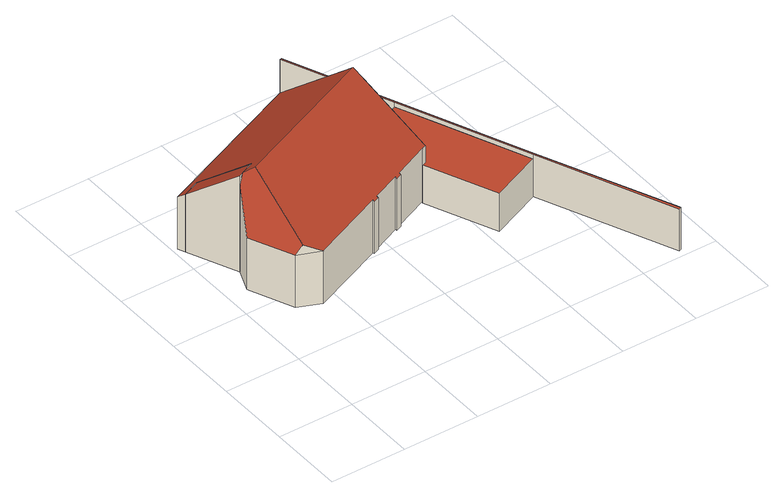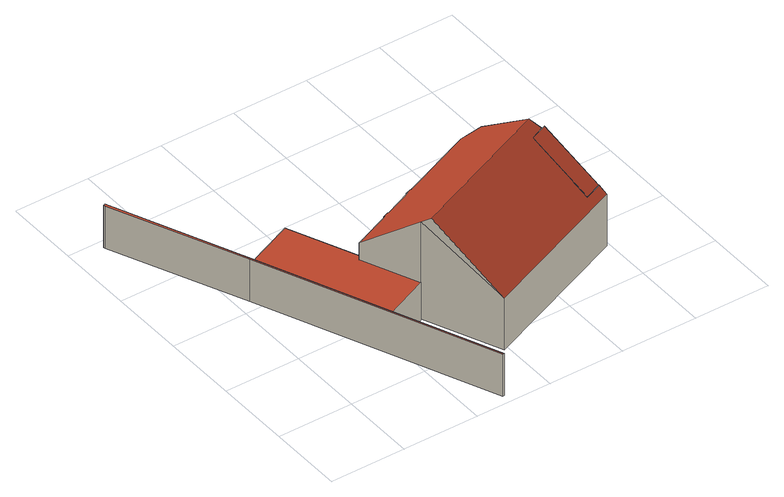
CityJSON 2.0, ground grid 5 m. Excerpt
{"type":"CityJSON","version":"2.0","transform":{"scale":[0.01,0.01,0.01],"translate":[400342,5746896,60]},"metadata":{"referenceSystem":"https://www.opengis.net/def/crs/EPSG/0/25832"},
"CityObjects":{
"building1":{"type":"Building","attributes":{"Gemeindeschluessel":"05558044","Geometrietyp2DReferenz":"3000","function":"31001_1000"},"children":["building1-1","building1-2"]},
"building1-1":{"type":"BuildingPart","attributes":{"roofType":"2100","measuredHeight":6.83},"parents":["building1"],"geometry":[{"type":"Solid","lod":"2","boundaries":[[[[0,1,2,3,4]],[[5,0,4,6,7]],[[1,8,9,2]],[[1,0,5,8]],[[8,5,7,9]],[[6,4,3]],[[9,7,6,3,2]]]],"semantics":{"surfaces":[{"type":"WallSurface"},{"type":"RoofSurface"},{"type":"GroundSurface"},{"type":"ClosureSurface"}],"values":[[0,1,2,3,3,0,3]]}}]},
"building1-2":{"type":"BuildingPart","attributes":{"roofType":"5000","measuredHeight":7.42},"parents":["building1"],"geometry":[{"type":"Solid","lod":"2","boundaries":[[[[10,11,12,13]],[[14,15,11,10]],[[3,2,15,14]],[[16,17,1,0,18]],[[19,20,17,16]],[[21,22,20,19]],[[23,24,22,21]],[[25,26,24,23]],[[27,28,26,25]],[[29,30,28,27]],[[31,32,30,29]],[[33,34,32,31]],[[35,36,34,33]],[[37,38,36,35]],[[39,40,38,37]],[[41,42,40,39]],[[13,12,42,41]],[[43,44,45,3,14,10]],[[33,31,29,27,25,23,21,46,44,43,13,41,39,37,35]],[[16,18,47,48,45,44,46,19]],[[6,3,45,48]],[[19,46,21]],[[13,43,10]],[[11,15,2,9,8,1,17,20,22,24,26,28,30,32,34,36,38,40,42,12]],[[6,48,7]],[[2,3,6,7,9]],[[5,7,48,47]],[[8,9,7,5]],[[5,47,18,0]],[[1,8,5,0]]]],"semantics":{"surfaces":[{"type":"WallSurface"},{"type":"RoofSurface"},{"type":"GroundSurface"},{"type":"ClosureSurface"}],"values":[[0,0,0,0,0,0,0,0,0,0,0,0,0,0,0,0,0,1,1,1,0,0,0,2,0,3,0,3,0,3]]}}]},
"building2":{"type":"Building","attributes":{"Gemeindeschluessel":"05558044","Geometrietyp2DReferenz":"3000","function":"31001_2460","roofType":"1000","measuredHeight":2.7},"geometry":[{"type":"Solid","lod":"2","boundaries":[[[[49,50,51,52]],[[53,54,50,49]],[[55,56,54,53]],[[57,58,56,55]],[[59,60,58,57]],[[61,62,60,59]],[[52,51,62,61]],[[59,57,55,53,49,52,61]],[[50,54,56,58,60,62,51]]]],"semantics":{"surfaces":[{"type":"WallSurface"},{"type":"RoofSurface"},{"type":"GroundSurface"}],"values":[[0,0,0,0,0,0,0,1,2]]}}]},
"building3":{"type":"Building","attributes":{"Gemeindeschluessel":"05558044","Geometrietyp2DReferenz":"3000","function":"51009_1700","roofType":"1000","measuredHeight":2.97},"geometry":[{"type":"Solid","lod":"2","boundaries":[[[[63,64,65,66]],[[67,68,64,63]],[[69,70,68,67]],[[71,72,70,69]],[[73,74,72,71]],[[75,76,74,73]],[[77,78,76,75]],[[66,65,78,77]],[[75,73,71,69,67,63,66,77]],[[64,68,70,72,74,76,78,65]]]],"semantics":{"surfaces":[{"type":"WallSurface"},{"type":"RoofSurface"},{"type":"GroundSurface"}],"values":[[0,0,0,0,0,0,0,0,1,2]]}}]}
},
"vertices":[
[43,1642,480],[43,1642,73],[183,1316,73],[183,1316,698],[183,1316,756],[158,1691,480],[292,1363,756],[298,1365,756],[158,1691,73],[298,1365,73],
[247,876,442],[247,876,73],[395,816,73],[395,816,445],[122,1168,438],[122,1168,73],[23,1691,439],[23,1691,73],[43,1642,481],[1035,2116,439],[1035,2116,73],[1248,1616,762],[1248,1616,73],[1406,1246,448],[1406,1246,73],[1378,1234,449],[1378,1234,73],[1147,1135,447],[1147,1135,73],[1151,1124,438],[1151,1124,73],[1112,1108,438],[1112,1108,73],[1107,1119,447],[1107,1119,73],[923,1040,447],[923,1040,73],[927,1029,438],[927,1029,73],[888,1012,437],[888,1012,73],[883,1023,447],[883,1023,73],[286,861,510],[257,1271,814],[207,1326,759],[1222,1677,814],[158,1691,481],[298,1365,758],
[1406,1246,332],[1406,1246,63],[1378,1234,63],[1378,1234,332],[1248,1616,332],[1248,1616,63],[1559,1749,332],[1559,1749,63],[1661,1506,332],[1661,1506,63],[1909,918,332],[1909,918,63],[1574,775,332],[1574,775,63],
[1559,1749,362],[1559,1749,65],[1909,918,65],[1909,918,362],[1269,2436,362],[1269,2436,65],[1280,2440,362],[1280,2440,65],[1920,923,362],[1920,923,65],[2292,64,362],[2292,64,65],[2297,50,362],[2297,50,65],[2280,43,362],[2280,43,65]
]}
